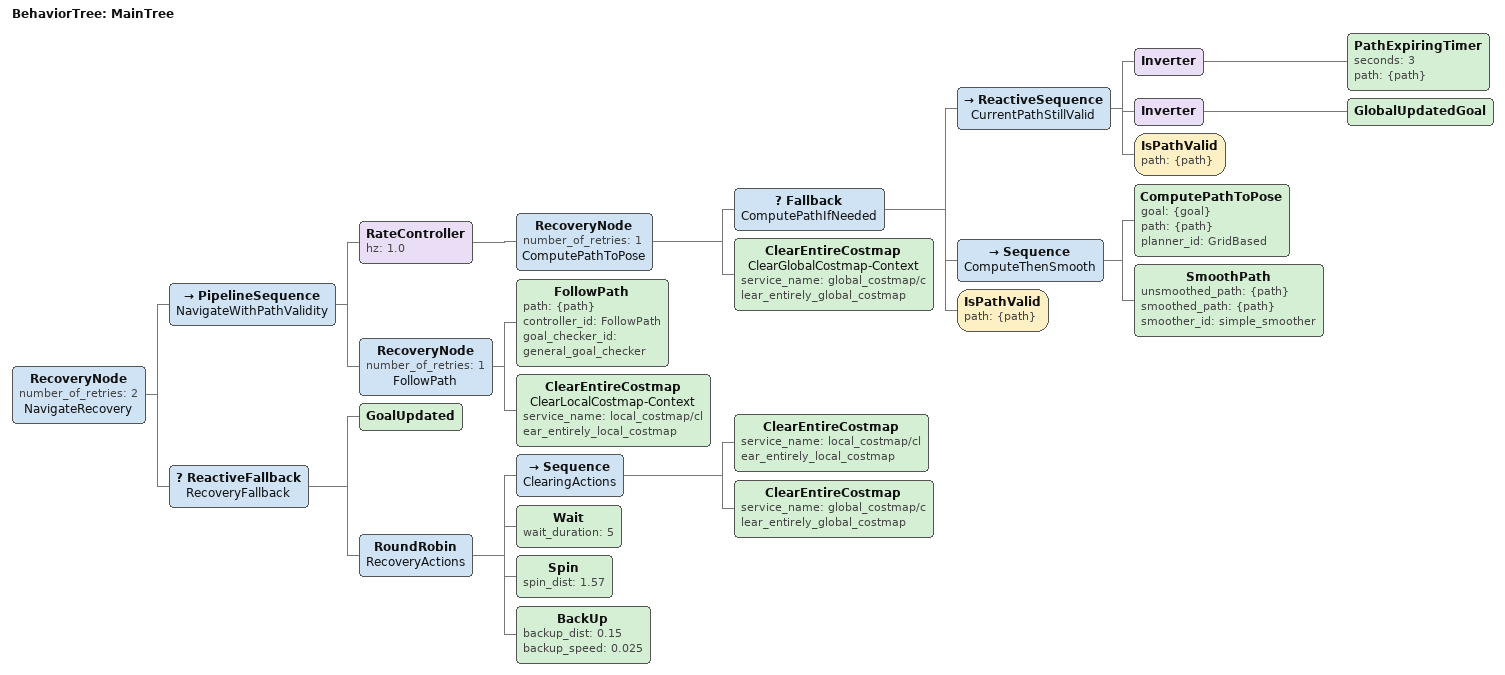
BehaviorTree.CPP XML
<root main_tree_to_execute="MainTree">
  <BehaviorTree ID="MainTree">
    <RecoveryNode number_of_retries="2" name="NavigateRecovery">

      <!-- 改用 PipelineSequence：规划和跟踪并行，互不打断 -->
      <PipelineSequence name="NavigateWithPathValidity">

        <!-- 第1步：路径有效就复用；新目标或路径失效时才重规划 -->
        <RateController hz="1.0">
          <RecoveryNode number_of_retries="1" name="ComputePathToPose">
            <Fallback name="ComputePathIfNeeded">
              <ReactiveSequence name="CurrentPathStillValid">
                <Inverter>
                  <PathExpiringTimer seconds="3" path="{path}" />
                </Inverter>
                <!-- 关键修复：第一次 path 为空时跳过本分支 -->
                <Inverter>
                  <GlobalUpdatedGoal />
                </Inverter>
                <IsPathValid path="{path}" />
              </ReactiveSequence>
              <!-- 进入这里 = 需要规划：算完立刻用 simple_smoother 平滑一次再写回 {path}。
                   只在重规划分支里平滑，复用旧路径时不会重复平滑。未开碰撞检查，
                   平滑后的贴障由 NeuPAN(碰撞感知 MPC) 兜底。 -->
              <Sequence name="ComputeThenSmooth">
                <ComputePathToPose goal="{goal}" path="{path}" planner_id="GridBased" />
                <SmoothPath unsmoothed_path="{path}" smoothed_path="{path}"
                  smoother_id="simple_smoother" />
              </Sequence>
              <IsPathValid path="{path}" />
            </Fallback>
            <ClearEntireCostmap name="ClearGlobalCostmap-Context"
              service_name="global_costmap/clear_entirely_global_costmap" />
          </RecoveryNode>
        </RateController>

        <!-- 第2步：跟踪路径；跟踪失败时清 local，然后让外层重规划 -->
        <RecoveryNode number_of_retries="1" name="FollowPath">
          <FollowPath path="{path}" controller_id="FollowPath"
            goal_checker_id="general_goal_checker" />
          <ClearEntireCostmap name="ClearLocalCostmap-Context"
            service_name="local_costmap/clear_entirely_local_costmap" />
        </RecoveryNode>

      </PipelineSequence>

      <!-- 恢复链：执行恢复后强制清空 path 触发重规划 -->
      <ReactiveFallback name="RecoveryFallback">
        <GoalUpdated />
        <RoundRobin name="RecoveryActions">
          <Sequence name="ClearingActions">
            <ClearEntireCostmap service_name="local_costmap/clear_entirely_local_costmap" />
            <ClearEntireCostmap service_name="global_costmap/clear_entirely_global_costmap" />
          </Sequence>
          <Wait wait_duration="5" />
          <Spin spin_dist="1.57" />
          <BackUp backup_dist="0.15" backup_speed="0.025" />
        </RoundRobin>
      </ReactiveFallback>

    </RecoveryNode>
  </BehaviorTree>
</root>
